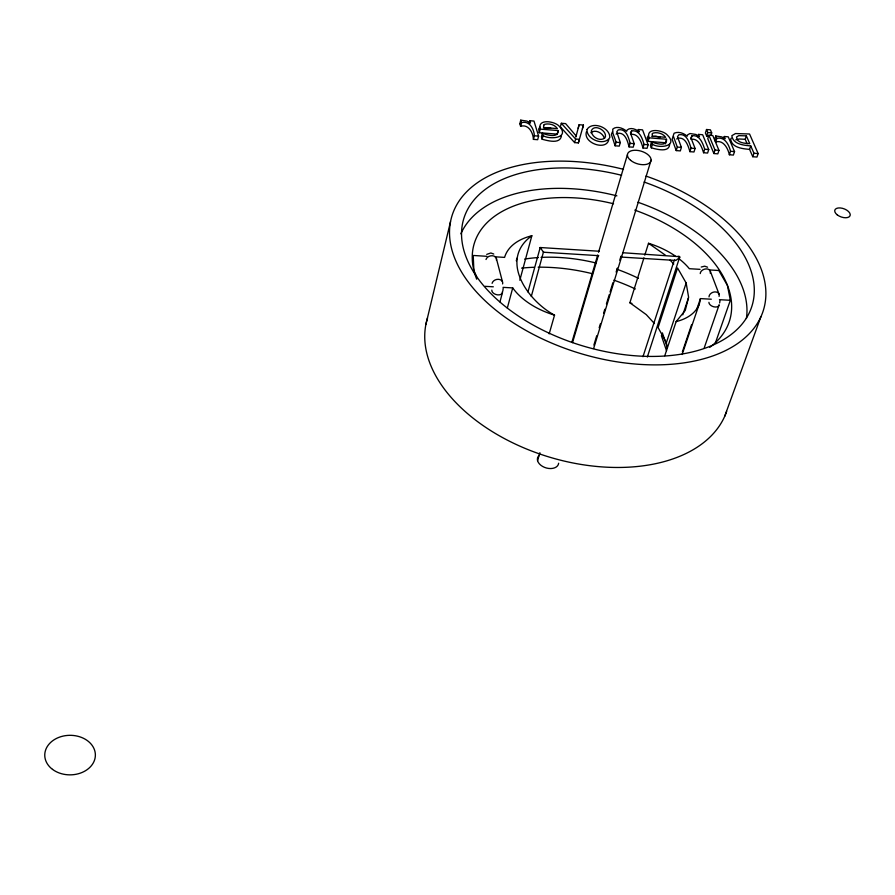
<?xml version="1.0" encoding="UTF-8"?>
<svg xmlns="http://www.w3.org/2000/svg" width="895" height="895" viewBox="0 0 895 895"><rect width="100%" height="100%" fill="white"/><g stroke="black" fill="none" stroke-linecap="round" stroke-linejoin="round"><path stroke-width="1.34" d="M561.445 135.771C560.248 144.442 547.662 140.66 542.146 139.251L541.408 136.879L542.359 133.288C546.789 134.854 558.547 138.591 558.144 130.558L540.233 129.126C537.101 118.386 554.81 121.105 559.263 126.262C570.283 137.942 550.313 139.967 543.097 135.66L542.359 133.288M503.169 288.391L502.811 291.132M719.972 300.698L719.647 302.946M647.342 356.993L679.82 256.708L622.954 252.737M425.875 324.493L450.521 221.636M519.838 123.745L520.756 120.154L526.898 121.093L530.478 123.018L529.773 120.713L533.979 121.06L538.611 136.118L537.671 139.709L533.42 139.374C533.118 132.605 528.52 123.902 520.599 126.273L519.838 123.745L520.957 123.723M520.599 126.273L521.516 122.682L520.756 120.154M529.158 123.107L529.773 120.713M533.42 139.374L534.371 135.783C534.058 128.992 529.437 120.322 521.516 122.682M558.144 130.558L557.182 134.127L539.282 132.706L540.233 129.126M575.843 137.058L579.132 124.718L583.439 125.065L582.455 128.623M542.146 139.251L543.097 135.66M499.981 301.861L502.453 292.508M516.281 260.803L516.997 258.152M507.331 308.014L512.723 287.91L503.024 287.362M576.179 135.995L565.629 123.622L561.31 123.275L560.348 126.833L574.624 142.607L578.371 142.909L583.439 125.065M519.827 280.213L531.854 235.743A67.091 39.637 16.1 0 0 504.59 257.391L495.047 256.798M527.961 291.938L540.2 247.523L599.158 251.238M531.294 296.469L543.511 251.819M578.148 128.276L579.132 124.718M574.624 142.607L575.619 139.038L561.31 123.275M578.371 142.909L579.367 139.34L575.619 139.038M549.172 333.88L554.542 315.141C527.58 300.776 498.526 259.673 531.854 235.743M631.646 130.916L630.427 132.874L634.231 143.67L633.179 147.205L629.051 146.881L630.102 143.345C628.682 137.606 626.12 128.198 618.232 129.887L616.744 131.822L620.302 142.573L619.262 146.12L615.1 145.784L616.129 142.238L612.918 133.176L612.728 129.148C616.588 125.58 623.256 128.175 626.701 131.308L627.149 129.988C630.595 126.978 636.088 129.238 639.209 131.789L638.37 129.529L642.554 129.864L648.114 144.766L647.051 148.302L642.946 147.977C641.447 142.171 638.348 133.053 630.606 134.429L631.646 130.916C639.388 129.54 642.509 138.635 644.008 144.442L642.946 147.977M571.994 341.868L597.726 254.974M598.52 252.3L627.417 154.723M537.559 460.601L539.898 452.702M572.52 342.64L598.173 256.115M637.665 131.867L638.37 129.529M665.667 143.938L665.444 142.741L648.103 141.365L649.166 137.841C645.261 127.258 663.016 129.92 667.278 134.977C678.723 146.142 659.884 148.805 652.399 144.308L651.515 141.958C655.688 143.502 667.525 147.172 666.518 139.24L649.166 137.841M651.515 141.958L650.441 145.482L651.325 147.832C656.482 149.208 669.147 152.967 669.661 144.352M651.325 147.832L652.399 144.308M593.9 345.045L596.73 335.759M599.158 327.805L600.366 323.822M603.599 313.216L604.807 309.234M606.43 303.931L609.26 294.645M610.066 291.994L612.896 282.708M616.129 272.102L617.337 268.12M619.765 260.165L620.973 256.183M593.631 348.513L651.09 160.149M665.444 142.741L666.518 139.24M692.025 135.794L690.918 137.74L695.091 148.48L693.972 151.982L689.922 151.658L691.029 148.156C689.318 142.54 686.689 133.154 678.857 134.787L677.47 136.711L681.408 147.395L680.312 150.908L676.217 150.584L677.314 147.082L673.208 135.783L674.103 133.221C678.466 131.241 683.802 133.131 687.215 136.197L687.595 134.876L689.967 133.534L695.941 134.463L699.465 136.666L698.547 134.407L702.664 134.742L708.728 149.566L707.598 153.045L703.571 152.732C701.781 147.037 698.637 137.953 690.929 139.284L692.025 135.794C699.733 134.474 702.899 143.536 704.689 149.241L703.571 152.732M654.458 323.565L646.268 314.626L629.879 302.767L643.964 257.816M644.792 255.176L648.517 243.283A61.386 35.822 17.4 0 1 675.333 256.059M697.809 136.734L698.547 134.407M710.943 135.179L711.682 132.874L710.417 129.831L706.524 129.506L705.405 132.975L706.67 136.018L709.265 136.23M706.67 136.018L707.777 132.549L706.524 129.506M708.885 135.212L707.766 138.68L713.886 153.548L717.824 153.851L718.965 150.371L712.789 135.525L708.885 135.212L715.015 150.058L713.886 153.548M642.968 356.713L674.215 260.445M714.657 139.441L715.787 135.973L721.638 136.879L725.23 138.759L724.279 136.499L728.25 136.823L734.538 151.602L733.374 155.07L729.369 154.757C727.982 148.492 723.496 139.687 715.698 141.936L714.657 139.441L715.698 139.43M715.698 141.936L716.828 138.457L715.787 135.973M723.518 138.803L724.279 136.499M662.054 333.835L661.416 335.782L666.529 350.773M666.361 342.695L686.163 283.01L677.549 267.974L658.093 327.536L666.361 342.695L667.178 347.954M729.369 154.757L730.521 151.277C729.134 145.001 724.626 136.23 716.828 138.457M664.772 355.74L676.128 321.618L685.246 310.442L688.613 297.252L686.163 283.01M682.784 314.839L688.445 297.912M586.393 131.867C583.025 143.088 606.43 151.244 608.779 139.609M747.146 143.782L745.211 139.318L746.363 135.872L738.789 135.637L736.518 137.036C736.842 143.178 745.222 143.345 749.764 143.67L746.363 135.872M749.574 149.353L750.737 145.896C743.935 145.359 732.815 144.274 731.841 135.682L735.489 133.545L749.551 133.993L758.154 153.593L756.969 157.05L752.773 156.726L749.574 149.353C742.772 148.827 731.651 147.731 730.7 139.139L731.26 138.166M682.37 351.869L691.622 324.583M696.903 308.988L700.427 298.594L711.301 299.21M682.135 354.509L699.342 303.752M752.773 156.726L753.959 153.258L750.737 145.896M704.264 347.775L718.909 305.497M715.396 342.964L730.342 300.295L727.422 285.438L718.808 270.503L709.433 269.932M724.681 416.354L760.907 316.729M679.775 257.592L675.792 260.445L621.175 257.066M540.11 247.647L543.545 252.099M648.304 135.693L647.242 137.673L648.103 141.365M673.018 136.722L672.123 139.284L676.217 150.584M539.942 126.978L538.678 128.981L539.282 132.706M612.426 131.845L611.397 134.418L615.1 145.784M590.879 132.762C595.074 129.014 602.458 132.807 604.103 137.617M486.735 254.381L490.852 252.983L493.749 254.035M676.698 138.982L677.772 138.277C685.604 136.633 688.21 146.042 689.922 151.658M616.096 134.116L617.214 133.411C625.102 131.722 627.641 141.153 629.051 146.881M735.779 139.855L739.192 138.993L745.211 139.318M701.221 267.034L704.701 266.184L707.565 267.213M652.007 136.588L655.867 136.23L660.096 137.226M543.712 127.884L550.716 128.075M677.996 256.395L679.171 256.283M485 286.333L493.324 286.803M719.457 299.68L730.342 300.295M543.455 252.222L598.755 255.668M486.858 256.306L473.22 255.467L473.88 270.469L476.565 276.477M700.058 269.35L689.34 268.701A61.386 35.822 17.4 0 0 678.567 258.409M534.371 135.783L538.611 136.118M616.129 142.238L620.302 142.573M630.102 143.345L634.231 143.67M644.008 144.442L648.114 144.766M677.314 147.082L681.408 147.395M691.029 148.156L695.091 148.48M704.689 149.241L708.728 149.566M715.015 150.058L718.965 150.371M730.521 151.277L734.538 151.602M753.959 153.258L758.154 153.593M707.777 132.549L711.682 132.874M540.2 247.523L541.497 248.564M675.244 260.434L674.595 259.998M648.517 243.283L665.354 255.142M670.042 260.076L673.801 264.025M710.272 271.129L719.099 294.242M662.367 332.862L667.077 346.6M496.266 258.062L502.464 281.735M629.879 302.767A60.032 36.482 17.4 0 1 631.915 303.416M700.427 298.594A60.838 35.643 17.5 0 1 676.128 321.618M634.79 210.124A133.355 78.525 16.7 0 1 709.78 347.349M476.711 279.184A133.355 78.525 16.7 0 1 613.556 203.769M554.542 315.141A61.151 36.259 16 0 1 512.723 287.91M502.419 291.591A5.459 3.423 15.5 0 1 497.307 294.824A5.459 3.423 15.5 0 1 491.836 290.081M492.093 283.335A5.448 4.229 -15.6 0 1 498.437 279.307A5.448 4.229 -15.6 0 1 502.632 283.939M486.007 259.516A5.381 4.005 -13.3 0 1 492.317 255.746A5.381 4.005 -13.3 0 1 496.412 260.143M719.11 304.68A5.292 3.211 19.9 0 1 713.919 306.828A5.292 3.211 19.9 0 1 708.918 302.331M709.008 296.883A5.292 3.972 -22 0 1 714.837 291.904A5.292 3.972 -22 0 1 719.077 296.357M700.248 273.579A5.225 3.759 -19.3 0 1 706.088 268.892A5.225 3.759 -19.3 0 1 710.216 273.143M558.648 463.23A10.908 7.216 16.8 0 1 544.518 467.369A10.908 7.216 16.8 0 1 539.249 455.342M726.662 411.353A156.703 97.365 16.8 0 1 546.901 456.338A156.703 97.365 16.8 0 1 427.519 318.005M645.989 176.08A162.7 94.501 16.7 0 1 726.617 350.046A162.7 94.501 16.7 0 1 460.522 270.234A162.7 94.501 16.7 0 1 623.457 169.323M644.076 182.032A150.561 87.419 16.7 0 1 717.835 342.785A150.561 87.419 16.7 0 1 471.866 269.093A150.561 87.419 16.7 0 1 621.577 175.286M460.847 233.819A149.409 88.012 16.7 0 1 616.901 195.871M637.911 202.236A149.409 88.012 16.7 0 1 746.408 318.497M521.572 268.131A145.012 90.071 16.8 0 1 533.946 267.281M538.175 267.191A145.012 90.071 16.8 0 1 592.624 273.769M613.836 280.135A145.012 90.071 16.8 0 1 635.338 288.962M524.66 259.069A130.39 79.946 16.8 0 1 538.331 257.547M541.061 257.391A130.39 79.946 16.8 0 1 596.014 262.985M616.789 269.205A130.39 79.946 16.8 0 1 638.392 278.3M586.975 129.551C586.572 139.844 604.64 146.355 609.819 137.517C610.066 127.336 592.21 120.78 586.975 129.551M652.298 133.881L652.22 136.23L665.656 137.304C662.971 133.422 657.501 131.923 653.07 133.075L652.298 133.881M605.49 136.219L604.964 137.886C600.042 141.981 591.427 137.002 591.315 130.86C593.967 123.734 605.949 129.842 605.49 136.219M543.791 125.121L543.533 127.493L557.395 128.611C554.788 124.539 549.127 123.197 544.652 124.316L543.791 125.121M837.228 214.845A8.133 4.33 20.1 0 0 850.071 215.729A8.133 4.33 20.1 0 0 840.136 207.931A8.133 4.33 20.1 0 0 837.228 214.845M52.514 769.376A25.317 19.779 -0.3 0 0 94.635 759.788A25.317 19.779 -0.3 0 0 63.042 736.104A25.317 19.779 -0.3 0 0 52.514 769.376M630.583 160.306A12.206 6.589 16.7 0 0 650.587 161.794A12.206 6.589 16.7 0 0 636.58 150.304A12.206 6.589 16.7 0 0 630.583 160.306"/></g></svg>
